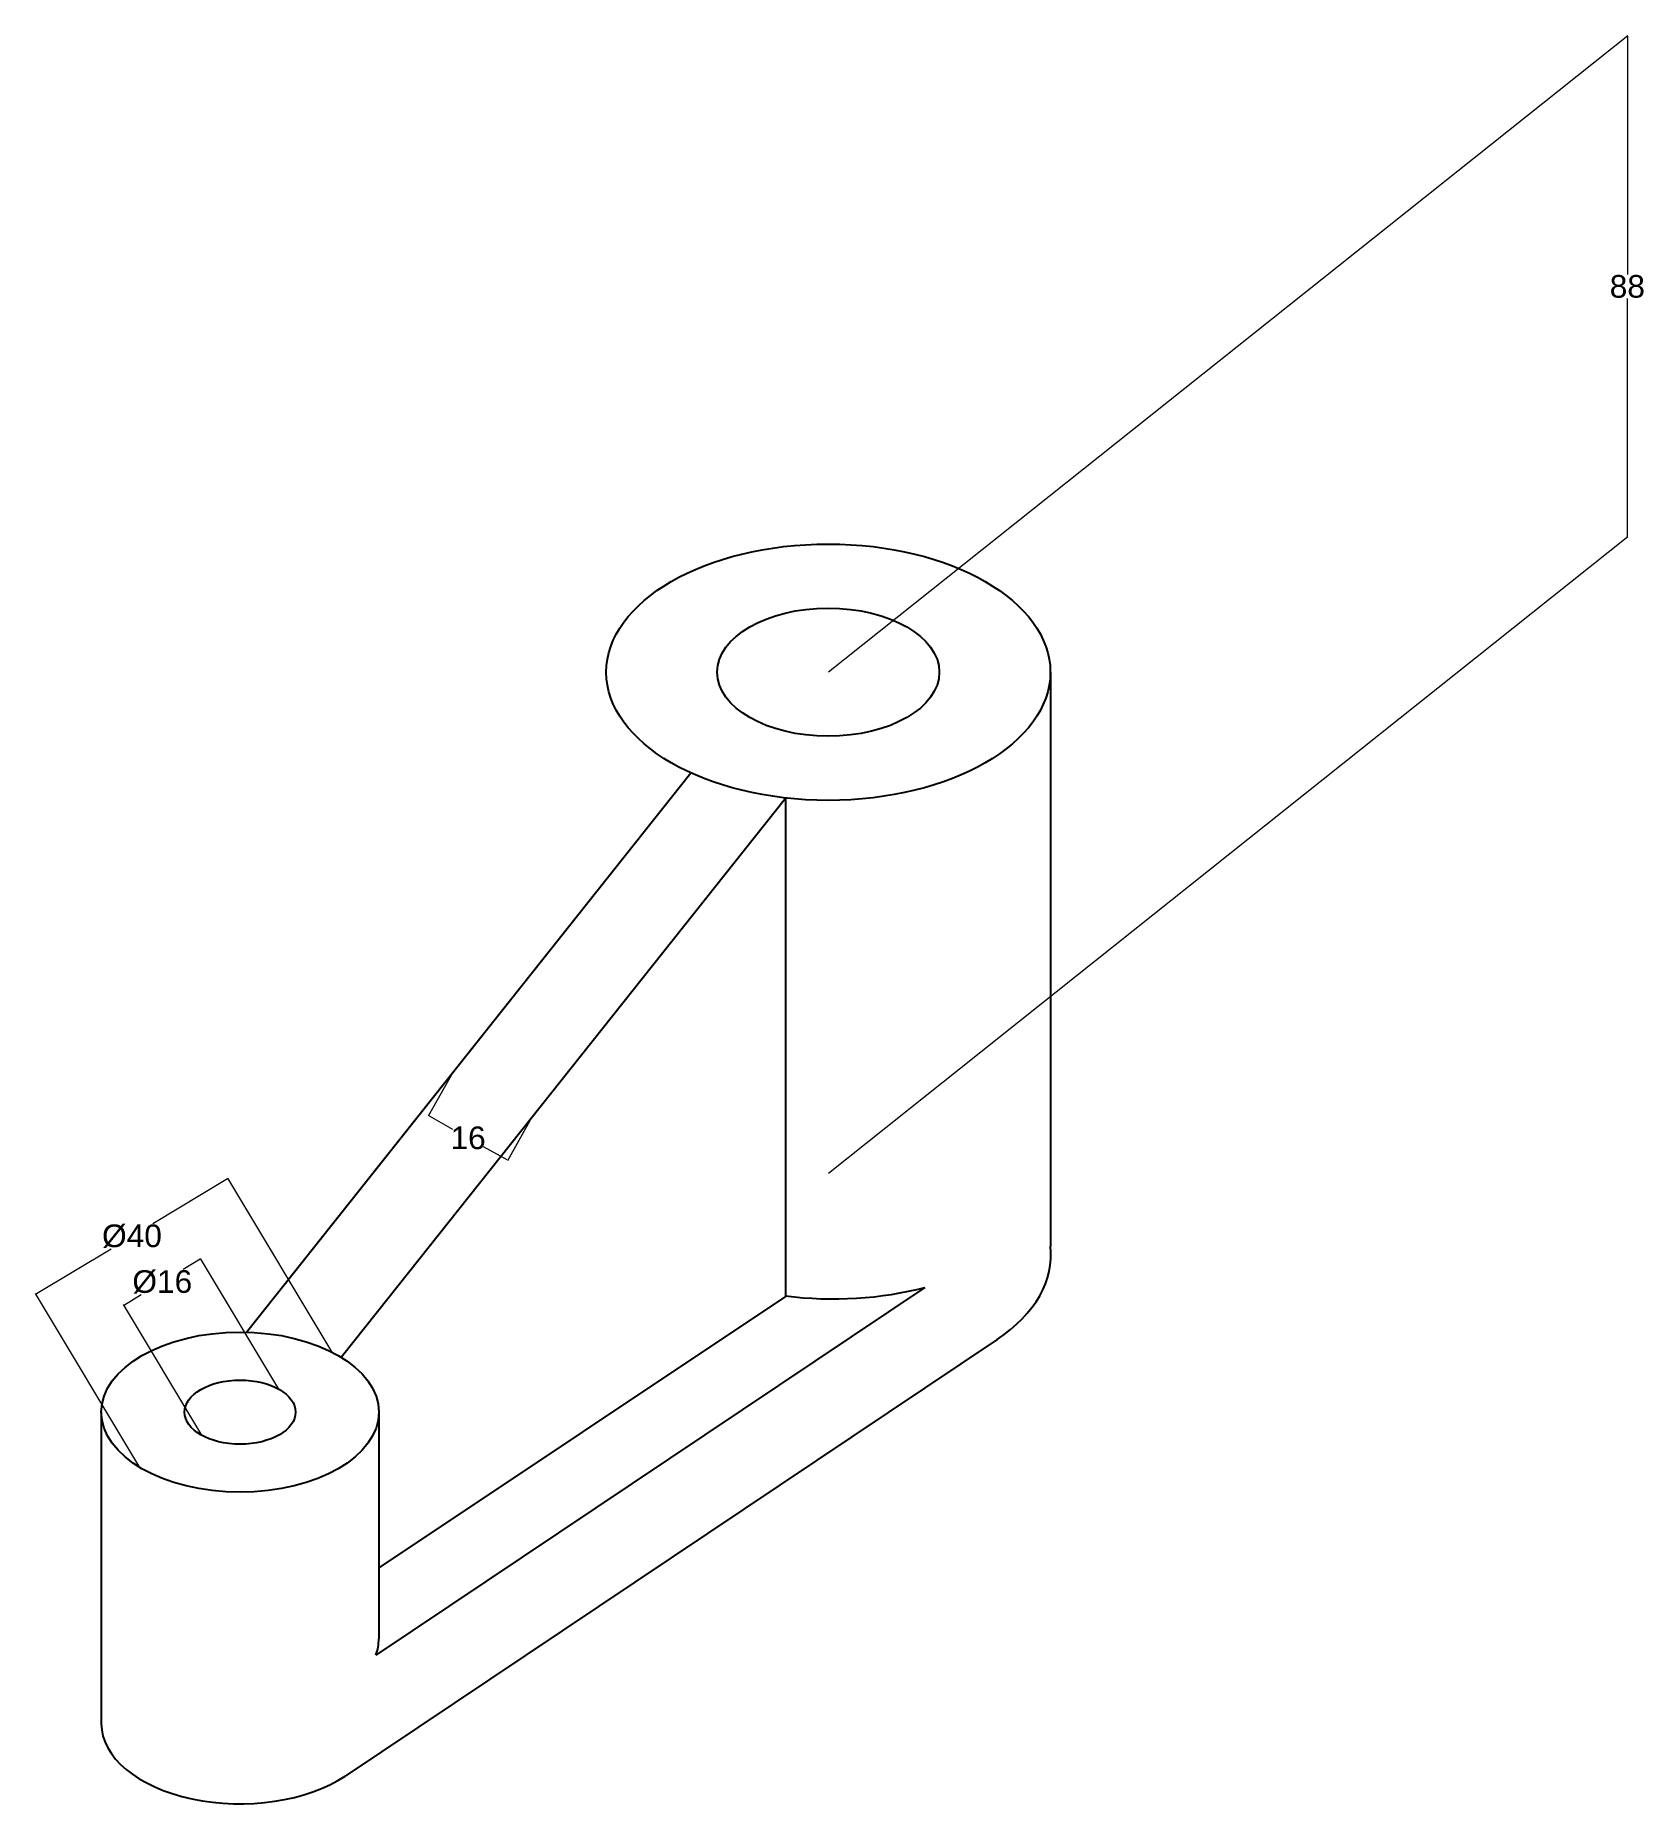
# Model space of a CAD drawing. Header units: millimetres. Extents: x 239 to 523, y 16 to 329.
import ezdxf

# ---------------------------------------------------------------- set-up
doc = ezdxf.new("R2010")
doc.units = ezdxf.units.MM
doc.header["$MEASUREMENT"] = 0
doc.layers.add('AM_5', color=3, linetype='Continuous', lineweight=15)
doc.styles.get("Standard").update_dxf_attribs({"font": 'arial.ttf'})
doc.dimstyles.new('AM_ANSI$0', dxfattribs={"dimtxt": 4, "dimasz": 0.12, "dimexe": 0.1, "dimexo": 0.05, "dimgap": 0.06, "dimtad": 0, "dimtih": 1, "dimtoh": 1, "dimdec": 0, "dimzin": 7, "dimdsep": 46, "dimtxsty": 'Standard', "dimcen": 0, "dimclrd": 256, "dimclre": 1, "dimclrt": 2, "dimadec": 0, "dimazin": 2, "dimtp": 0.1, "dimtm": 0.1, "dimtfac": 0.71, "dimtdec": 0, "dimtofl": 0, "dimtmove": 0, "dimatfit": 3, "dimfxl": 1, "dimtolj": 1, "dimtzin": 7, "dimlwd": -1, "dimlwe": -1, "dimarcsym": 1})

# ---------------------------------------------------------------- blocks, each defined once
blk = doc.blocks.new('*D4')
at = {"layer": 'AM_5', "color": 1, "linetype": 'ByBlock', "transparency": 16777216}
for p, q in [((312.8, 145.85), (308.45, 138.14)), ((326.76, 137.97), (322.41, 130.26))]:
    blk.add_line(p, q, dxfattribs=at)
at = {"layer": 'AM_5', "linetype": 'ByBlock', "transparency": 16777216}
for p, q in [((308.6, 138.17), (312.74, 135.83)), ((322.35, 130.41), (318.21, 132.75))]:
    blk.add_line(p, q, dxfattribs=at)
at = {"layer": 'AM_5', "transparency": 16777216}
for points in [[(308.61, 138.19), (308.59, 138.15), (308.5, 138.23)], [(322.36, 130.43), (322.34, 130.39), (322.46, 130.35)]]:
    blk.add_solid(points, dxfattribs=at)
at = {"layer": 'Defpoints', "color": 0, "transparency": 16777216}
for p in [(312.82, 145.89), (326.78, 138.01), (322.46, 130.35)]:
    blk.add_point(p, dxfattribs=at)
at = {"layer": 'AM_5', "color": 2, "transparency": 16777216, "insert": (315.48, 134.29), "char_height": 4, "attachment_point": 5}
blk.add_mtext('\\A1;16', dxfattribs=at)
blk = doc.blocks.new('*D5')
at = {"layer": 'AM_5', "color": 1, "linetype": 'ByBlock', "transparency": 16777216}
for p, q in [((379.1, 216.55), (520.18, 328.9)), ((379.1, 128.09), (520.18, 240.44))]:
    blk.add_line(p, q, dxfattribs=at)
at = {"layer": 'AM_5', "linetype": 'ByBlock', "transparency": 16777216}
for p, q in [((520.08, 328.7), (520.08, 286.69)), ((520.08, 240.48), (520.08, 282.49))]:
    blk.add_line(p, q, dxfattribs=at)
at = {"layer": 'AM_5', "transparency": 16777216}
for points in [[(520.06, 328.7), (520.1, 328.7), (520.08, 328.82)], [(520.06, 240.48), (520.1, 240.48), (520.08, 240.36)]]:
    blk.add_solid(points, dxfattribs=at)
at = {"layer": 'Defpoints', "color": 0, "transparency": 16777216}
for p in [(520.08, 240.36), (379.05, 216.51), (379.05, 128.05)]:
    blk.add_point(p, dxfattribs=at)
at = {"layer": 'AM_5', "color": 2, "transparency": 16777216, "insert": (520.08, 284.59), "char_height": 4, "attachment_point": 5}
blk.add_mtext('\\A1;88', dxfattribs=at)
blk = doc.blocks.new('*D6')
at = {"layer": 'AM_5', "linetype": 'ByBlock', "transparency": 16777216}
for p, q in [((268.21, 112.88), (265.21, 111.08)), ((254.81, 104.86), (257.81, 106.65))]:
    blk.add_line(p, q, dxfattribs=at)
at = {"layer": 'AM_5', "color": 1, "linetype": 'ByBlock', "transparency": 16777216}
for p, q in [((282.06, 89.97), (268.26, 113.02)), ((268.46, 81.83), (254.66, 104.88))]:
    blk.add_line(p, q, dxfattribs=at)
at = {"layer": 'AM_5', "transparency": 16777216}
for points in [[(268.2, 112.89), (268.22, 112.86), (268.32, 112.94)], [(254.8, 104.87), (254.82, 104.84), (254.71, 104.8)]]:
    blk.add_solid(points, dxfattribs=at)
at = {"layer": 'Defpoints', "color": 0, "transparency": 16777216}
for p in [(268.32, 112.94), (282.09, 89.93), (268.48, 81.79)]:
    blk.add_point(p, dxfattribs=at)
at = {"layer": 'AM_5', "color": 2, "transparency": 16777216, "insert": (261.51, 108.87), "char_height": 4, "attachment_point": 5}
blk.add_mtext('\\A1;%%C16', dxfattribs=at)
blk = doc.blocks.new('*D7')
at = {"layer": 'AM_5', "linetype": 'ByBlock', "transparency": 16777216}
for p, q in [((273.03, 127.06), (259.85, 119.16)), ((239.29, 106.82), (252.47, 114.73))]:
    blk.add_line(p, q, dxfattribs=at)
at = {"layer": 'AM_5', "color": 1, "linetype": 'ByBlock', "transparency": 16777216}
for p, q in [((291.51, 96.48), (273.08, 127.21)), ((257.57, 76.12), (239.13, 106.85))]:
    blk.add_line(p, q, dxfattribs=at)
at = {"layer": 'AM_5', "transparency": 16777216}
for points in [[(273.01, 127.08), (273.04, 127.05), (273.13, 127.13)], [(239.28, 106.84), (239.3, 106.8), (239.18, 106.76)]]:
    blk.add_solid(points, dxfattribs=at)
at = {"layer": 'Defpoints', "color": 0, "transparency": 16777216}
for p in [(273.13, 127.13), (291.54, 96.44), (257.59, 76.07)]:
    blk.add_point(p, dxfattribs=at)
at = {"layer": 'AM_5', "color": 2, "transparency": 16777216, "insert": (256.16, 116.94), "char_height": 4, "attachment_point": 5}
blk.add_mtext('\\A1;%%C40', dxfattribs=at)

msp = doc.modelspace()

# ---------------------------------------------------------------- linework, layer by layer
for p, q in [((418.25, 216.51), (418.25, 115.17)), ((276.36, 100.01), (354.81, 198.73)), ((282.78, 108.09), (354.81, 198.73)), ((299.48, 103.66), (371.52, 194.3)), ((371.52, 194.3), (371.52, 106.28)), ((396.11, 107.91), (299.21, 42.99)), ((293.06, 95.59), (299.48, 103.66)), ((371.52, 106.28), (299.73, 58.39)), ((408.85, 98.74), (293.79, 21.65)), ((250.74, 85.89), (250.74, 30.89)), ((299.73, 85.89), (299.73, 45.89))]:
    msp.add_line(p, q)
for centre, major_axis in [((379.05, 216.51), (-39.19, 0)), ((379.05, 216.51), (-19.6, 0)), ((275.24, 85.89), (-24.49, 0)), ((275.24, 85.89), (-9.8, 0))]:
    msp.add_ellipse(centre, major_axis=major_axis, ratio=0.57735)
for centre, major_axis, start_param, end_param in [((379.16, 113.51), (-39.19, 0), 2.430338, 3.214786), ((379.92, 128.51), (-39.19, 0), 1.354762, 1.9967), ((275.24, 45.89), (-24.49, 0), 2.93507, 3.141593), ((275.24, 30.89), (-24.49, 0), 0, 2.430338)]:
    msp.add_ellipse(centre, major_axis=major_axis, ratio=0.57735, start_param=start_param, end_param=end_param)

# ---------------------------------------------------------------- dimensions: what is measured, and where the dimension line sits
at = {"layer": 'AM_5'}
for p1, p2, distance, override, picture, middle in [((379.05, 216.51), (379.05, 128.05), 141.03, {"dimpost": ''}, '*D5', (520.08, 284.59)), ((312.82, 145.89), (326.78, 138.01), -8.8, {"dimpost": ''}, '*D4', (315.48, 134.29)), ((257.59, 76.07), (291.54, 96.44), 35.79, {"dimpost": '%%C<>'}, '*D7', (256.16, 116.94)), ((268.48, 81.79), (282.09, 89.93), 26.81, {"dimpost": '%%C<>'}, '*D6', (261.51, 108.87))]:
    dim = msp.add_aligned_dim(p1=p1, p2=p2, distance=distance, dimstyle='AM_ANSI$0', override=override, dxfattribs=at)
    dim.commit()
    dim.dimension.update_dxf_attribs({"geometry": picture, "text_midpoint": middle})

doc.saveas('drawing.dxf')
